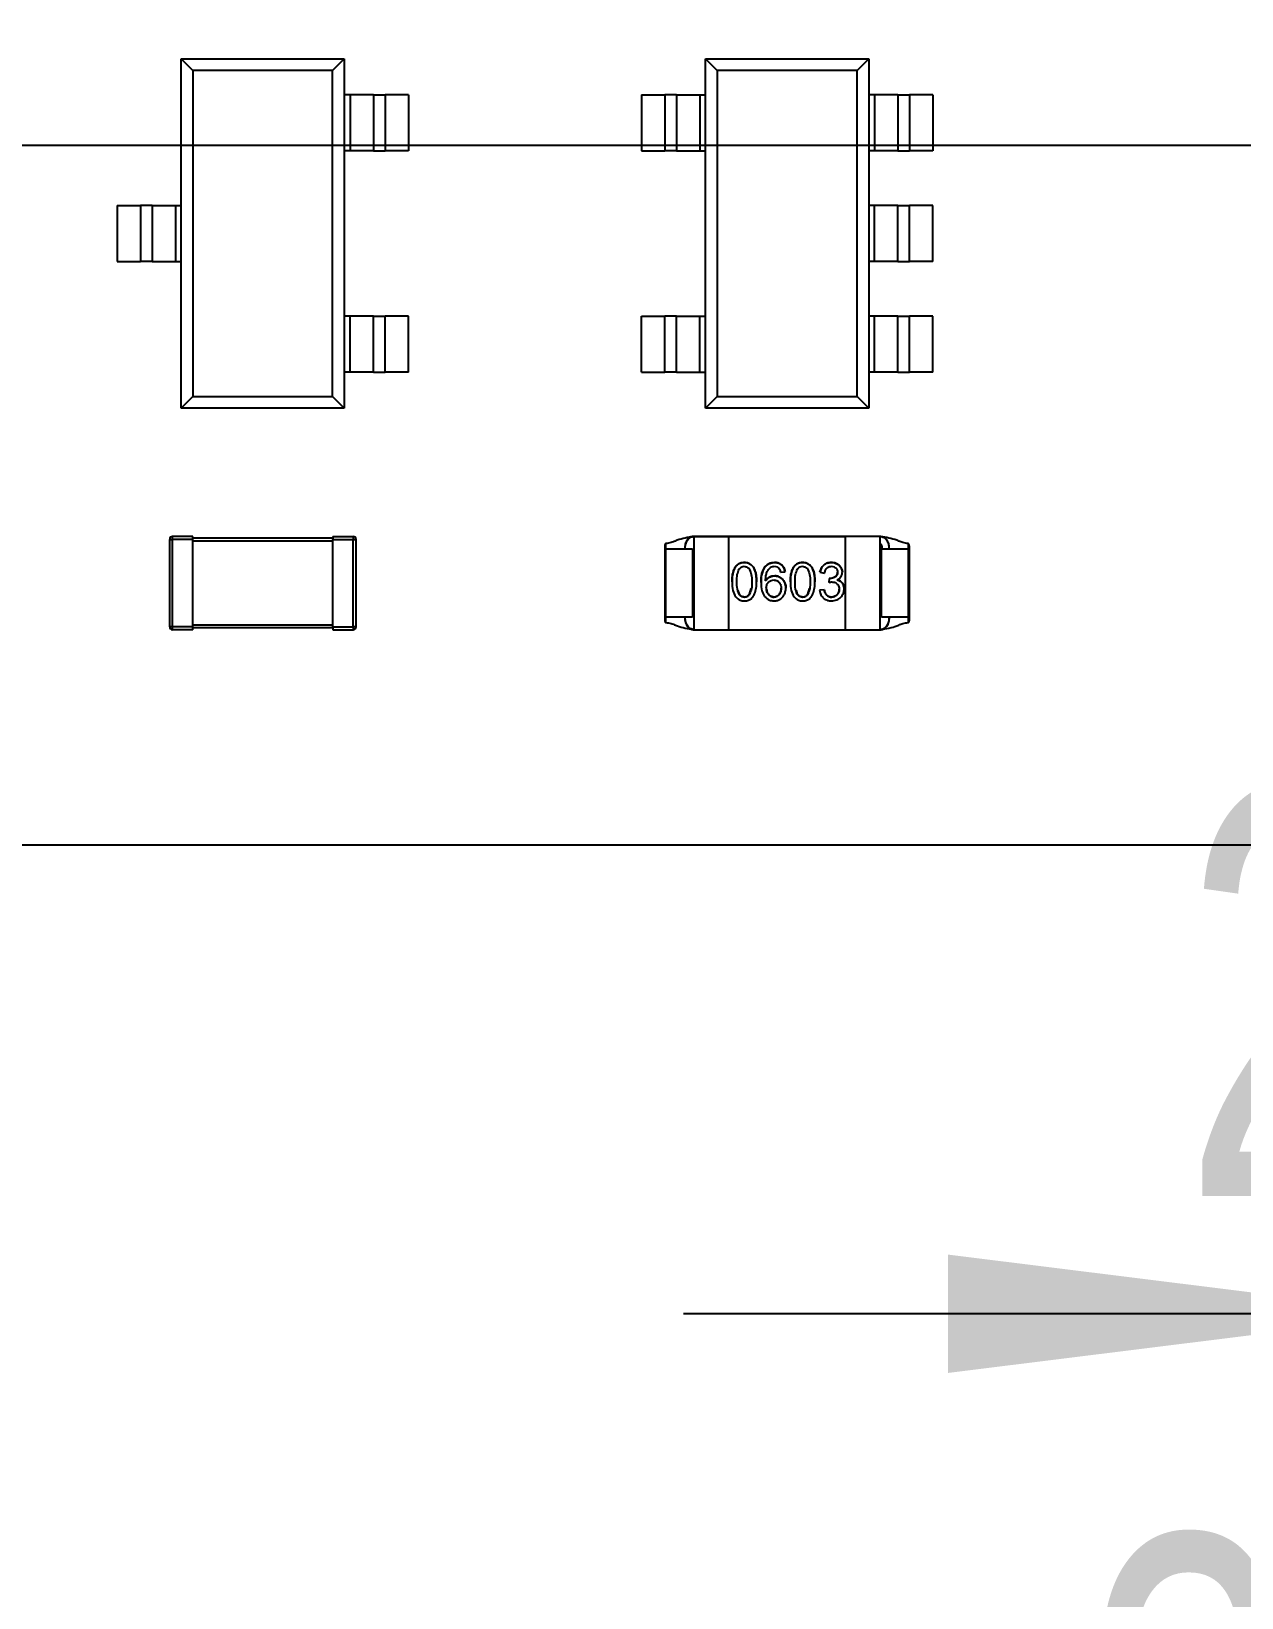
# Model space of a CAD drawing. Header units: millimetres. Extents: x 5 to 292, y 5 to 205.
# Drawn here: x 60.88 to 71.27, y 71.77 to 85.22 of the extents above; entities that cross this region are included whole.
import ezdxf

# ---------------------------------------------------------------- set-up
doc = ezdxf.new("R2010")
doc.units = ezdxf.units.MM
doc.layers.add('图框', color=7, linetype='Continuous')
doc.styles.add('SLDTEXTSTYLE0', font='TXT', dxfattribs={"width": 0.7})
doc.dimstyles.new('SLDDIMSTYLE1', dxfattribs={"dimtxt": 3.5, "dimasz": 4.08, "dimexe": 0, "dimexo": 0.0625, "dimgap": 0.875, "dimtad": 2, "dimrnd": 1e-09, "dimzin": 12, "dimdsep": 46, "dimtxsty": 'SLDTEXTSTYLE0', "dimsah": 1, "dimcen": 0.09, "dimadec": 0, "dimazin": 3, "dimtfac": 1, "dimtmove": 0, "dimatfit": 0, "dimfxl": 1, "dimfrac": 2, "dimtolj": 1, "dimtzin": 12, "dimarcsym": 0})
doc.dimstyles.new('SLDDIMSTYLE3', dxfattribs={"dimtxt": 3.5, "dimasz": 4.08, "dimexe": 0, "dimexo": 0.0625, "dimgap": 0.875, "dimtad": 2, "dimrnd": 1e-09, "dimzin": 12, "dimdsep": 46, "dimtxsty": 'SLDTEXTSTYLE0', "dimsah": 1, "dimcen": 0.09, "dimadec": 0, "dimazin": 3, "dimtfac": 1, "dimtofl": 0, "dimtmove": 0, "dimatfit": 3, "dimfxl": 1, "dimfrac": 2, "dimtolj": 1, "dimtzin": 12, "dimarcsym": 0})

# ---------------------------------------------------------------- blocks, each defined once
blk = doc.blocks.new('_D_2')
at = {"layer": '图框'}
for p, q in [((48.471, 84.237), (48.471, 92.113)), ((71.555, 84.237), (46.471, 84.237)), ((48.471, 84.237), (48.471, 78.232)), ((53.365, 78.232), (46.471, 78.232)), ((48.471, 78.232), (48.471, 71.882))]:
    blk.add_line(p, q, dxfattribs=at)
for points in [[(48.471, 84.237), (48.979, 88.317), (47.963, 88.317)], [(48.471, 78.232), (47.963, 74.152), (48.979, 74.152)]]:
    blk.add_solid(points, dxfattribs=at)
at = {"layer": '图框', "insert": (43.959, 85.978), "char_height": 3.5, "attachment_point": 1, "rotation": 90, "style": 'SLDTEXTSTYLE0'}
blk.add_mtext('6.01', dxfattribs=at)
blk = doc.blocks.new('_D_3')
at = {"layer": '图框'}
for p, q in [((72.825, 80.382), (72.825, 72.211)), ((75.365, 80.382), (75.365, 72.211)), ((72.825, 74.211), (66.475, 74.211)), ((72.825, 74.211), (75.365, 74.211)), ((75.365, 74.211), (81.715, 74.211))]:
    blk.add_line(p, q, dxfattribs=at)
for points in [[(72.825, 74.211), (68.745, 74.719), (68.745, 73.703)], [(75.365, 74.211), (79.445, 73.703), (79.445, 74.719)]]:
    blk.add_solid(points, dxfattribs=at)
at = {"layer": '图框', "insert": (70.765, 78.723), "char_height": 3.5, "attachment_point": 1, "rotation": 0, "style": 'SLDTEXTSTYLE0'}
blk.add_mtext('2.54', dxfattribs=at)
blk = doc.blocks.new('_D_19')
at = {"layer": '图框'}
for p, q in [((89.335, 82.337), (89.335, 65.795)), ((51.365, 80.232), (51.365, 65.795)), ((51.365, 67.795), (89.335, 67.795))]:
    blk.add_line(p, q, dxfattribs=at)
for points in [[(51.365, 67.795), (55.445, 67.287), (55.445, 68.303)], [(89.335, 67.795), (85.255, 68.303), (85.255, 67.287)]]:
    blk.add_solid(points, dxfattribs=at)
at = {"layer": '图框', "insert": (69.914, 72.307), "char_height": 3.5, "attachment_point": 1, "style": 'SLDTEXTSTYLE0'}
blk.add_mtext('38', dxfattribs=at)

msp = doc.modelspace()

# ---------------------------------------------------------------- linework, layer by layer
at = {"color": 7, "linetype": 'Continuous', "lineweight": 25}
for p, q in [((62.164, 84.982), (63.564, 84.982)), ((62.164, 84.982), (62.264, 84.882)), ((62.164, 81.982), (62.164, 84.982)), ((63.464, 84.882), (63.564, 84.982)), ((63.564, 84.982), (63.564, 81.982)), ((66.665, 81.982), (66.665, 84.982)), ((66.665, 84.982), (66.765, 84.882)), ((66.665, 84.982), (68.065, 84.982)), ((68.065, 84.982), (67.965, 84.882)), ((68.065, 84.982), (68.065, 81.982)), ((63.464, 84.882), (62.264, 84.882)), ((62.264, 84.882), (62.264, 82.082)), ((63.464, 82.082), (63.464, 84.882)), ((66.765, 84.882), (66.765, 82.082)), ((67.965, 84.882), (66.765, 84.882)), ((67.965, 82.082), (67.965, 84.882)), ((63.614, 84.672), (63.564, 84.672)), ((63.614, 84.672), (63.614, 84.192)), ((63.814, 84.672), (63.614, 84.672)), ((63.814, 84.672), (63.814, 84.192)), ((63.814, 84.672), (63.914, 84.672)), ((63.914, 84.672), (63.914, 84.192)), ((64.114, 84.672), (63.914, 84.672)), ((64.114, 84.672), (64.114, 84.192)), ((66.115, 84.672), (66.115, 84.192)), ((66.115, 84.672), (66.315, 84.672)), ((66.315, 84.672), (66.315, 84.192)), ((66.415, 84.672), (66.315, 84.672)), ((66.415, 84.672), (66.415, 84.192)), ((66.415, 84.672), (66.615, 84.672)), ((66.615, 84.672), (66.615, 84.192)), ((66.615, 84.672), (66.665, 84.672)), ((68.115, 84.672), (68.065, 84.672)), ((68.115, 84.672), (68.115, 84.192)), ((68.315, 84.672), (68.115, 84.672)), ((68.315, 84.672), (68.315, 84.192)), ((68.315, 84.672), (68.415, 84.672)), ((68.415, 84.672), (68.415, 84.192)), ((68.615, 84.672), (68.415, 84.672)), ((68.615, 84.672), (68.615, 84.192)), ((63.614, 84.192), (63.564, 84.192)), ((63.814, 84.192), (63.614, 84.192)), ((63.814, 84.192), (63.914, 84.192)), ((64.114, 84.192), (63.914, 84.192)), ((66.115, 84.192), (66.315, 84.192)), ((66.415, 84.192), (66.315, 84.192)), ((66.415, 84.192), (66.615, 84.192)), ((66.615, 84.192), (66.665, 84.192)), ((68.115, 84.192), (68.065, 84.192)), ((68.315, 84.192), (68.115, 84.192)), ((68.315, 84.192), (68.415, 84.192)), ((68.615, 84.192), (68.415, 84.192)), ((61.614, 83.722), (61.614, 83.242)), ((61.614, 83.722), (61.814, 83.722)), ((61.814, 83.722), (61.814, 83.242)), ((61.914, 83.722), (61.814, 83.722)), ((61.914, 83.722), (61.914, 83.242)), ((61.914, 83.722), (62.114, 83.722)), ((62.114, 83.722), (62.114, 83.242)), ((62.114, 83.722), (62.164, 83.722)), ((68.115, 83.722), (68.065, 83.722)), ((68.115, 83.242), (68.115, 83.722)), ((68.315, 83.722), (68.115, 83.722)), ((68.315, 83.242), (68.315, 83.722)), ((68.315, 83.722), (68.415, 83.722)), ((68.415, 83.242), (68.415, 83.722)), ((68.615, 83.722), (68.415, 83.722)), ((68.615, 83.242), (68.615, 83.722)), ((61.614, 83.242), (61.814, 83.242)), ((61.914, 83.242), (61.814, 83.242)), ((61.914, 83.242), (62.114, 83.242)), ((62.114, 83.242), (62.164, 83.242)), ((68.115, 83.242), (68.065, 83.242)), ((68.315, 83.242), (68.115, 83.242)), ((68.315, 83.242), (68.415, 83.242)), ((68.615, 83.242), (68.415, 83.242)), ((63.614, 82.772), (63.564, 82.772)), ((63.614, 82.292), (63.614, 82.772)), ((63.814, 82.772), (63.614, 82.772)), ((63.814, 82.292), (63.814, 82.772)), ((63.814, 82.772), (63.914, 82.772)), ((63.914, 82.292), (63.914, 82.772)), ((64.114, 82.772), (63.914, 82.772)), ((64.114, 82.292), (64.114, 82.772)), ((66.115, 82.292), (66.115, 82.772)), ((66.115, 82.772), (66.315, 82.772)), ((66.315, 82.292), (66.315, 82.772)), ((66.415, 82.772), (66.315, 82.772)), ((66.415, 82.292), (66.415, 82.772)), ((66.415, 82.772), (66.615, 82.772)), ((66.615, 82.292), (66.615, 82.772)), ((66.615, 82.772), (66.665, 82.772)), ((68.115, 82.772), (68.065, 82.772)), ((68.115, 82.292), (68.115, 82.772)), ((68.315, 82.772), (68.115, 82.772)), ((68.315, 82.292), (68.315, 82.772)), ((68.315, 82.772), (68.415, 82.772)), ((68.415, 82.292), (68.415, 82.772)), ((68.615, 82.772), (68.415, 82.772)), ((68.615, 82.292), (68.615, 82.772)), ((63.614, 82.292), (63.564, 82.292)), ((63.814, 82.292), (63.614, 82.292)), ((63.814, 82.292), (63.914, 82.292)), ((64.114, 82.292), (63.914, 82.292)), ((66.115, 82.292), (66.315, 82.292)), ((66.415, 82.292), (66.315, 82.292)), ((66.415, 82.292), (66.615, 82.292)), ((66.615, 82.292), (66.665, 82.292)), ((68.115, 82.292), (68.065, 82.292)), ((68.315, 82.292), (68.115, 82.292)), ((68.315, 82.292), (68.415, 82.292)), ((68.615, 82.292), (68.415, 82.292)), ((62.164, 81.982), (62.264, 82.082)), ((62.264, 82.082), (63.464, 82.082)), ((63.564, 81.982), (63.464, 82.082)), ((66.765, 82.082), (66.665, 81.982)), ((66.765, 82.082), (67.965, 82.082)), ((68.065, 81.982), (67.965, 82.082)), ((63.564, 81.982), (62.164, 81.982)), ((68.065, 81.982), (66.665, 81.982)), ((62.065, 80.857), (62.09, 80.857)), ((62.065, 80.107), (62.065, 80.857)), ((62.09, 80.857), (62.09, 80.882)), ((62.265, 80.882), (62.09, 80.882)), ((62.09, 80.107), (62.09, 80.857)), ((62.265, 80.857), (62.09, 80.857)), ((62.265, 80.857), (62.265, 80.882)), ((63.465, 80.867), (62.265, 80.867)), ((62.265, 80.107), (62.265, 80.857)), ((63.465, 80.842), (62.265, 80.842)), ((63.465, 80.882), (63.64, 80.882)), ((63.465, 80.882), (63.465, 80.857)), ((63.465, 80.857), (63.64, 80.857)), ((63.465, 80.107), (63.465, 80.857)), ((63.64, 80.882), (63.64, 80.857)), ((63.64, 80.857), (63.665, 80.857)), ((63.64, 80.107), (63.64, 80.857)), ((63.665, 80.107), (63.665, 80.857)), ((66.564, 80.882), (66.56, 80.882)), ((66.864, 80.882), (66.564, 80.882)), ((66.564, 80.882), (66.564, 80.882)), ((66.564, 80.882), (66.864, 80.882)), ((66.564, 80.882), (66.564, 80.082)), ((66.864, 80.882), (66.864, 80.882)), ((66.864, 80.082), (66.864, 80.882)), ((67.864, 80.882), (66.864, 80.882)), ((66.864, 80.882), (67.864, 80.882)), ((67.864, 80.882), (67.864, 80.082)), ((68.164, 80.882), (67.864, 80.882)), ((68.164, 80.882), (67.864, 80.882)), ((67.864, 80.882), (67.864, 80.882)), ((68.169, 80.882), (68.164, 80.882)), ((68.164, 80.082), (68.164, 80.882)), ((68.164, 80.882), (68.164, 80.882)), ((66.314, 80.776), (66.314, 80.188)), ((66.324, 80.188), (66.324, 80.776)), ((66.486, 80.776), (66.489, 80.776)), ((66.554, 80.776), (66.554, 80.188)), ((68.174, 80.188), (68.174, 80.776)), ((68.24, 80.776), (68.243, 80.776)), ((68.404, 80.776), (68.404, 80.188)), ((68.414, 80.188), (68.414, 80.776)), ((67.309, 80.575), (67.348, 80.578)), ((67.647, 80.575), (67.687, 80.568)), ((67.726, 80.522), (67.722, 80.487)), ((66.941, 80.419), (66.952, 80.388)), ((67.043, 80.388), (67.057, 80.435)), ((67.442, 80.419), (67.452, 80.388)), ((67.544, 80.388), (67.558, 80.435)), ((67.683, 80.425), (67.644, 80.42)), ((63.465, 80.122), (62.265, 80.122)), ((66.489, 80.188), (66.486, 80.188)), ((68.243, 80.188), (68.24, 80.188)), ((62.09, 80.107), (62.065, 80.107)), ((62.09, 80.082), (62.09, 80.107)), ((62.265, 80.107), (62.09, 80.107)), ((62.265, 80.082), (62.09, 80.082)), ((62.265, 80.082), (62.265, 80.107)), ((63.465, 80.097), (62.265, 80.097)), ((63.465, 80.107), (63.64, 80.107)), ((63.465, 80.107), (63.465, 80.082)), ((63.465, 80.082), (63.64, 80.082)), ((63.665, 80.107), (63.64, 80.107)), ((63.64, 80.107), (63.64, 80.082)), ((66.551, 80.084), (66.551, 80.089)), ((66.564, 80.082), (66.864, 80.082)), ((66.864, 80.082), (67.864, 80.082)), ((67.864, 80.082), (68.164, 80.082)), ((68.177, 80.089), (68.178, 80.084)), ((125.365, 78.232), (53.365, 78.232))]:
    msp.add_line(p, q, dxfattribs=at)
for centre, start, end in [((62.09, 80.857), 90, 180), ((63.64, 80.857), 0, 90), ((62.09, 80.107), 180, 270), ((63.64, 80.107), 270, 0)]:
    msp.add_arc(centre, 0.025, start, end, dxfattribs=at)
for points, knots in [([(66.324, 80.821), (66.324, 80.821), (66.323, 80.821), (66.321, 80.819), (66.319, 80.818), (66.316, 80.812), (66.314, 80.798), (66.314, 80.784), (66.314, 80.776)], [0, 0, 0, 0, 0.039858, 0.080626, 0.125652, 0.177466, 0.47696, 1, 1, 1, 1]), ([(66.324, 80.776), (66.324, 80.784), (66.324, 80.799), (66.324, 80.814), (66.324, 80.821)], [0, 0, 0, 0, 0.4999896, 1, 1, 1, 1]), ([(66.56, 80.882), (66.513, 80.874), (66.454, 80.863), (66.393, 80.838), (66.362, 80.825), (66.34, 80.823), (66.325, 80.821)], [0, 0, 0, 0, 0.5831736, 0.729951, 0.8128889, 1, 1, 1, 1]), ([(66.56, 80.882), (66.55, 80.881), (66.536, 80.879), (66.519, 80.865), (66.507, 80.852), (66.497, 80.835), (66.488, 80.81), (66.487, 80.789), (66.486, 80.776)], [0, 0, 0, 0, 0.2394513, 0.3684316, 0.4999258, 0.6316364, 0.7605602, 1, 1, 1, 1]), ([(66.489, 80.776), (66.49, 80.789), (66.491, 80.81), (66.501, 80.835), (66.51, 80.852), (66.523, 80.865), (66.54, 80.879), (66.555, 80.881), (66.564, 80.882)], [0, 0, 0, 0, 0.23944, 0.368364, 0.500074, 0.631568, 0.760549, 1, 1, 1, 1]), ([(66.564, 80.882), (66.564, 80.882), (66.562, 80.882), (66.56, 80.882), (66.56, 80.882)], [0, 0, 0, 0, 0.56, 1, 1, 1, 1]), ([(68.164, 80.882), (68.175, 80.88), (68.197, 80.876), (68.223, 80.848), (68.238, 80.812), (68.239, 80.788), (68.24, 80.776)], [0, 0, 0, 0, 0.270266, 0.562339, 0.789685, 1, 1, 1, 1]), ([(68.169, 80.882), (68.168, 80.882), (68.167, 80.882), (68.165, 80.882), (68.164, 80.882)], [0, 0, 0, 0, 0.56, 1, 1, 1, 1]), ([(68.164, 80.822), (68.167, 80.818), (68.176, 80.804), (68.178, 80.788), (68.179, 80.776)], [0, 0, 0, 0, 0.277069, 1, 1, 1, 1]), ([(68.243, 80.776), (68.242, 80.791), (68.239, 80.822), (68.219, 80.858), (68.194, 80.879), (68.177, 80.881), (68.169, 80.882)], [0, 0, 0, 0, 0.270197, 0.562376, 0.789732, 1, 1, 1, 1]), ([(68.404, 80.821), (68.389, 80.823), (68.367, 80.826), (68.335, 80.838), (68.274, 80.863), (68.216, 80.874), (68.169, 80.882)], [0, 0, 0, 0, 0.1897086, 0.2731531, 0.421313, 1, 1, 1, 1]), ([(68.404, 80.821), (68.404, 80.814), (68.404, 80.799), (68.404, 80.784), (68.404, 80.776)], [0, 0, 0, 0, 0.50001, 1, 1, 1, 1]), ([(68.414, 80.776), (68.414, 80.782), (68.414, 80.791), (68.414, 80.805), (68.412, 80.814), (68.408, 80.819), (68.406, 80.82), (68.405, 80.821), (68.404, 80.821)], [0, 0, 0, 0, 0.3673902, 0.5802288, 0.8337301, 0.9227252, 0.9619072, 1, 1, 1, 1]), ([(66.325, 80.776), (66.339, 80.776), (66.369, 80.776), (66.412, 80.776), (66.452, 80.776), (66.474, 80.776), (66.486, 80.776)], [0, 0, 0, 0, 0.249877, 0.499926, 0.750009, 1, 1, 1, 1]), ([(66.489, 80.776), (66.498, 80.776), (66.518, 80.776), (66.538, 80.776), (66.552, 80.776), (66.554, 80.776), (66.554, 80.776)], [0, 0, 0, 0, 0.249991, 0.500075, 0.750123, 1, 1, 1, 1]), ([(66.998, 80.658), (66.986, 80.658), (66.965, 80.656), (66.947, 80.645), (66.939, 80.639)], [0, 0, 0, 0, 0.55887, 1, 1, 1, 1]), ([(66.939, 80.639), (66.949, 80.646), (66.967, 80.657), (66.988, 80.658), (66.998, 80.658)], [0, 0, 0, 0, 0.557591, 1, 1, 1, 1]), ([(67.043, 80.648), (67.035, 80.651), (67.02, 80.658), (67.004, 80.658), (66.998, 80.658)], [0, 0, 0, 0, 0.5588132, 1, 1, 1, 1]), ([(66.998, 80.658), (67.006, 80.658), (67.022, 80.657), (67.037, 80.651), (67.043, 80.648)], [0, 0, 0, 0, 0.55941, 1, 1, 1, 1]), ([(67.257, 80.658), (67.239, 80.657), (67.208, 80.653), (67.185, 80.631), (67.175, 80.621)], [0, 0, 0, 0, 0.557391, 1, 1, 1, 1]), ([(67.175, 80.621), (67.188, 80.633), (67.211, 80.655), (67.243, 80.657), (67.257, 80.658)], [0, 0, 0, 0, 0.556389, 1, 1, 1, 1]), ([(67.319, 80.637), (67.308, 80.644), (67.289, 80.657), (67.267, 80.658), (67.257, 80.658)], [0, 0, 0, 0, 0.557302, 1, 1, 1, 1]), ([(67.257, 80.658), (67.269, 80.657), (67.292, 80.656), (67.311, 80.643), (67.319, 80.637)], [0, 0, 0, 0, 0.558751, 1, 1, 1, 1]), ([(67.498, 80.658), (67.486, 80.658), (67.465, 80.656), (67.447, 80.645), (67.44, 80.639)], [0, 0, 0, 0, 0.55887, 1, 1, 1, 1]), ([(67.44, 80.639), (67.45, 80.646), (67.468, 80.657), (67.489, 80.658), (67.498, 80.658)], [0, 0, 0, 0, 0.557591, 1, 1, 1, 1]), ([(67.544, 80.648), (67.535, 80.651), (67.521, 80.658), (67.505, 80.658), (67.498, 80.658)], [0, 0, 0, 0, 0.558813, 1, 1, 1, 1]), ([(67.498, 80.658), (67.507, 80.658), (67.523, 80.657), (67.537, 80.651), (67.544, 80.648)], [0, 0, 0, 0, 0.55941, 1, 1, 1, 1]), ([(67.744, 80.658), (67.731, 80.657), (67.708, 80.656), (67.689, 80.642), (67.68, 80.636)], [0, 0, 0, 0, 0.558637, 1, 1, 1, 1]), ([(67.68, 80.636), (67.691, 80.644), (67.711, 80.657), (67.734, 80.658), (67.744, 80.658)], [0, 0, 0, 0, 0.557574, 1, 1, 1, 1]), ([(67.793, 80.647), (67.784, 80.651), (67.769, 80.657), (67.752, 80.658), (67.744, 80.658)], [0, 0, 0, 0, 0.55907, 1, 1, 1, 1]), ([(67.744, 80.658), (67.754, 80.658), (67.771, 80.657), (67.786, 80.65), (67.793, 80.647)], [0, 0, 0, 0, 0.559271, 1, 1, 1, 1]), ([(68.174, 80.776), (68.175, 80.776), (68.177, 80.776), (68.191, 80.776), (68.211, 80.776), (68.23, 80.776), (68.24, 80.776)], [0, 0, 0, 0, 0.249877, 0.499926, 0.750009, 1, 1, 1, 1]), ([(68.243, 80.776), (68.255, 80.776), (68.277, 80.776), (68.317, 80.776), (68.36, 80.776), (68.389, 80.776), (68.404, 80.776)], [0, 0, 0, 0, 0.249991, 0.500074, 0.750123, 1, 1, 1, 1]), ([(66.904, 80.586), (66.9, 80.569), (66.893, 80.539), (66.893, 80.507), (66.892, 80.494)], [0, 0, 0, 0, 0.559316, 1, 1, 1, 1]), ([(66.892, 80.494), (66.893, 80.511), (66.893, 80.542), (66.901, 80.572), (66.904, 80.586)], [0, 0, 0, 0, 0.559971, 1, 1, 1, 1]), ([(66.939, 80.639), (66.931, 80.631), (66.915, 80.615), (66.908, 80.595), (66.904, 80.586)], [0, 0, 0, 0, 0.558315, 1, 1, 1, 1]), ([(66.904, 80.586), (66.909, 80.597), (66.917, 80.617), (66.932, 80.633), (66.939, 80.639)], [0, 0, 0, 0, 0.559357, 1, 1, 1, 1]), ([(66.933, 80.494), (66.933, 80.515), (66.933, 80.553), (66.947, 80.587), (66.954, 80.603)], [0, 0, 0, 0, 0.560745, 1, 1, 1, 1]), ([(66.954, 80.603), (66.96, 80.61), (66.972, 80.623), (66.989, 80.625), (66.997, 80.626)], [0, 0, 0, 0, 0.556637, 1, 1, 1, 1]), ([(66.997, 80.626), (67.007, 80.624), (67.026, 80.621), (67.038, 80.606), (67.043, 80.599)], [0, 0, 0, 0, 0.5551022, 1, 1, 1, 1]), ([(67.075, 80.618), (67.07, 80.625), (67.061, 80.637), (67.049, 80.644), (67.043, 80.648)], [0, 0, 0, 0, 0.5591577, 1, 1, 1, 1]), ([(67.043, 80.648), (67.05, 80.643), (67.063, 80.635), (67.071, 80.623), (67.075, 80.618)], [0, 0, 0, 0, 0.558929, 1, 1, 1, 1]), ([(67.043, 80.599), (67.05, 80.58), (67.063, 80.546), (67.062, 80.51), (67.062, 80.494)], [0, 0, 0, 0, 0.5571113, 1, 1, 1, 1]), ([(67.095, 80.57), (67.093, 80.579), (67.088, 80.596), (67.079, 80.611), (67.075, 80.618)], [0, 0, 0, 0, 0.5597944, 1, 1, 1, 1]), ([(67.075, 80.618), (67.08, 80.609), (67.089, 80.594), (67.093, 80.577), (67.095, 80.57)], [0, 0, 0, 0, 0.5594503, 1, 1, 1, 1]), ([(67.103, 80.494), (67.102, 80.508), (67.102, 80.534), (67.097, 80.559), (67.095, 80.57)], [0, 0, 0, 0, 0.5600055, 1, 1, 1, 1]), ([(67.095, 80.57), (67.098, 80.556), (67.102, 80.531), (67.103, 80.505), (67.103, 80.494)], [0, 0, 0, 0, 0.559581, 1, 1, 1, 1]), ([(67.175, 80.621), (67.163, 80.598), (67.141, 80.555), (67.141, 80.507), (67.141, 80.486)], [0, 0, 0, 0, 0.556607, 1, 1, 1, 1]), ([(67.141, 80.486), (67.141, 80.513), (67.142, 80.561), (67.165, 80.603), (67.175, 80.621)], [0, 0, 0, 0, 0.560298, 1, 1, 1, 1]), ([(67.18, 80.501), (67.181, 80.515), (67.181, 80.541), (67.188, 80.565), (67.192, 80.576)], [0, 0, 0, 0, 0.5600587, 1, 1, 1, 1]), ([(67.215, 80.533), (67.208, 80.529), (67.194, 80.52), (67.184, 80.507), (67.18, 80.501)], [0, 0, 0, 0, 0.558753, 1, 1, 1, 1]), ([(67.18, 80.501), (67.186, 80.508), (67.195, 80.521), (67.209, 80.53), (67.215, 80.533)], [0, 0, 0, 0, 0.559248, 1, 1, 1, 1]), ([(67.192, 80.576), (67.196, 80.584), (67.203, 80.599), (67.215, 80.61), (67.221, 80.615)], [0, 0, 0, 0, 0.5593705, 1, 1, 1, 1]), ([(67.259, 80.544), (67.25, 80.543), (67.235, 80.542), (67.221, 80.536), (67.215, 80.533)], [0, 0, 0, 0, 0.559124, 1, 1, 1, 1]), ([(67.215, 80.533), (67.223, 80.537), (67.237, 80.543), (67.252, 80.544), (67.259, 80.544)], [0, 0, 0, 0, 0.559211, 1, 1, 1, 1]), ([(67.221, 80.615), (67.227, 80.619), (67.237, 80.625), (67.249, 80.626), (67.254, 80.626)], [0, 0, 0, 0, 0.5582507, 1, 1, 1, 1]), ([(67.254, 80.626), (67.263, 80.625), (67.278, 80.623), (67.289, 80.613), (67.294, 80.609)], [0, 0, 0, 0, 0.55747, 1, 1, 1, 1]), ([(67.326, 80.515), (67.315, 80.524), (67.295, 80.541), (67.27, 80.543), (67.259, 80.544)], [0, 0, 0, 0, 0.557548, 1, 1, 1, 1]), ([(67.259, 80.544), (67.273, 80.542), (67.298, 80.539), (67.317, 80.522), (67.326, 80.515)], [0, 0, 0, 0, 0.5573403, 1, 1, 1, 1]), ([(67.294, 80.609), (67.298, 80.603), (67.305, 80.593), (67.307, 80.58), (67.309, 80.575)], [0, 0, 0, 0, 0.558129, 1, 1, 1, 1]), ([(67.348, 80.578), (67.345, 80.591), (67.341, 80.613), (67.326, 80.63), (67.319, 80.637)], [0, 0, 0, 0, 0.558728, 1, 1, 1, 1]), ([(67.319, 80.637), (67.327, 80.627), (67.342, 80.61), (67.346, 80.588), (67.348, 80.578)], [0, 0, 0, 0, 0.5573, 1, 1, 1, 1]), ([(67.405, 80.586), (67.401, 80.569), (67.393, 80.539), (67.393, 80.507), (67.393, 80.494)], [0, 0, 0, 0, 0.5593158, 1, 1, 1, 1]), ([(67.393, 80.494), (67.393, 80.511), (67.394, 80.542), (67.401, 80.572), (67.405, 80.586)], [0, 0, 0, 0, 0.559971, 1, 1, 1, 1]), ([(67.44, 80.639), (67.431, 80.631), (67.416, 80.615), (67.408, 80.595), (67.405, 80.586)], [0, 0, 0, 0, 0.558315, 1, 1, 1, 1]), ([(67.405, 80.586), (67.409, 80.597), (67.417, 80.617), (67.433, 80.633), (67.44, 80.639)], [0, 0, 0, 0, 0.559357, 1, 1, 1, 1]), ([(67.434, 80.494), (67.433, 80.515), (67.433, 80.553), (67.448, 80.587), (67.454, 80.603)], [0, 0, 0, 0, 0.560745, 1, 1, 1, 1]), ([(67.454, 80.603), (67.461, 80.61), (67.472, 80.623), (67.49, 80.625), (67.498, 80.626)], [0, 0, 0, 0, 0.556637, 1, 1, 1, 1]), ([(67.498, 80.626), (67.508, 80.624), (67.527, 80.621), (67.539, 80.606), (67.544, 80.599)], [0, 0, 0, 0, 0.555102, 1, 1, 1, 1]), ([(67.576, 80.618), (67.571, 80.625), (67.562, 80.637), (67.549, 80.644), (67.544, 80.648)], [0, 0, 0, 0, 0.559158, 1, 1, 1, 1]), ([(67.544, 80.648), (67.551, 80.643), (67.563, 80.635), (67.572, 80.623), (67.576, 80.618)], [0, 0, 0, 0, 0.558929, 1, 1, 1, 1]), ([(67.544, 80.599), (67.551, 80.58), (67.564, 80.546), (67.563, 80.51), (67.562, 80.494)], [0, 0, 0, 0, 0.5571113, 1, 1, 1, 1]), ([(67.596, 80.57), (67.593, 80.579), (67.588, 80.596), (67.58, 80.611), (67.576, 80.618)], [0, 0, 0, 0, 0.559794, 1, 1, 1, 1]), ([(67.576, 80.618), (67.581, 80.609), (67.589, 80.594), (67.594, 80.577), (67.596, 80.57)], [0, 0, 0, 0, 0.5594503, 1, 1, 1, 1]), ([(67.603, 80.494), (67.603, 80.508), (67.603, 80.534), (67.598, 80.559), (67.596, 80.57)], [0, 0, 0, 0, 0.560005, 1, 1, 1, 1]), ([(67.596, 80.57), (67.598, 80.556), (67.603, 80.531), (67.603, 80.505), (67.603, 80.494)], [0, 0, 0, 0, 0.559581, 1, 1, 1, 1]), ([(67.68, 80.636), (67.671, 80.627), (67.655, 80.609), (67.65, 80.585), (67.647, 80.575)], [0, 0, 0, 0, 0.557511, 1, 1, 1, 1]), ([(67.647, 80.575), (67.651, 80.588), (67.657, 80.611), (67.673, 80.629), (67.68, 80.636)], [0, 0, 0, 0, 0.558943, 1, 1, 1, 1]), ([(67.687, 80.568), (67.689, 80.577), (67.692, 80.593), (67.702, 80.606), (67.707, 80.611)], [0, 0, 0, 0, 0.559565, 1, 1, 1, 1]), ([(67.707, 80.611), (67.713, 80.616), (67.725, 80.625), (67.739, 80.625), (67.745, 80.626)], [0, 0, 0, 0, 0.557354, 1, 1, 1, 1]), ([(67.732, 80.522), (67.731, 80.522), (67.729, 80.522), (67.727, 80.522), (67.726, 80.522)], [0, 0, 0, 0, 0.559919, 1, 1, 1, 1]), ([(67.778, 80.535), (67.77, 80.531), (67.755, 80.523), (67.739, 80.522), (67.732, 80.522)], [0, 0, 0, 0, 0.5586129, 1, 1, 1, 1]), ([(67.732, 80.522), (67.741, 80.522), (67.757, 80.524), (67.772, 80.531), (67.778, 80.535)], [0, 0, 0, 0, 0.558865, 1, 1, 1, 1]), ([(67.745, 80.626), (67.753, 80.625), (67.767, 80.624), (67.778, 80.615), (67.783, 80.612)], [0, 0, 0, 0, 0.558379, 1, 1, 1, 1]), ([(67.798, 80.576), (67.797, 80.566), (67.796, 80.55), (67.783, 80.54), (67.778, 80.535)], [0, 0, 0, 0, 0.5573059, 1, 1, 1, 1]), ([(67.778, 80.535), (67.784, 80.541), (67.796, 80.552), (67.798, 80.568), (67.798, 80.576)], [0, 0, 0, 0, 0.554781, 1, 1, 1, 1]), ([(67.783, 80.612), (67.788, 80.606), (67.797, 80.595), (67.798, 80.581), (67.798, 80.576)], [0, 0, 0, 0, 0.5571631, 1, 1, 1, 1]), ([(67.827, 80.616), (67.822, 80.623), (67.812, 80.636), (67.799, 80.644), (67.793, 80.647)], [0, 0, 0, 0, 0.558608, 1, 1, 1, 1]), ([(67.793, 80.647), (67.8, 80.643), (67.814, 80.635), (67.823, 80.622), (67.827, 80.616)], [0, 0, 0, 0, 0.559053, 1, 1, 1, 1]), ([(67.794, 80.509), (67.801, 80.513), (67.814, 80.52), (67.823, 80.532), (67.827, 80.537)], [0, 0, 0, 0, 0.559253, 1, 1, 1, 1]), ([(67.839, 80.575), (67.838, 80.583), (67.837, 80.597), (67.83, 80.61), (67.827, 80.616)], [0, 0, 0, 0, 0.558809, 1, 1, 1, 1]), ([(67.827, 80.616), (67.831, 80.609), (67.837, 80.596), (67.838, 80.581), (67.839, 80.575)], [0, 0, 0, 0, 0.558988, 1, 1, 1, 1]), ([(67.827, 80.537), (67.831, 80.543), (67.837, 80.555), (67.838, 80.569), (67.839, 80.575)], [0, 0, 0, 0, 0.55868, 1, 1, 1, 1]), ([(66.892, 80.494), (66.893, 80.468), (66.893, 80.421), (66.915, 80.381), (66.924, 80.363)], [0, 0, 0, 0, 0.5603871, 1, 1, 1, 1]), ([(66.952, 80.388), (66.945, 80.407), (66.932, 80.441), (66.933, 80.478), (66.933, 80.494)], [0, 0, 0, 0, 0.5571287, 1, 1, 1, 1]), ([(66.998, 80.362), (66.987, 80.364), (66.969, 80.367), (66.957, 80.382), (66.952, 80.388)], [0, 0, 0, 0, 0.5549298, 1, 1, 1, 1]), ([(66.952, 80.388), (66.959, 80.38), (66.971, 80.366), (66.989, 80.363), (66.998, 80.362)], [0, 0, 0, 0, 0.557844, 1, 1, 1, 1]), ([(67.043, 80.388), (67.037, 80.38), (67.024, 80.366), (67.006, 80.363), (66.998, 80.362)], [0, 0, 0, 0, 0.557861, 1, 1, 1, 1]), ([(66.998, 80.362), (67.008, 80.364), (67.027, 80.367), (67.038, 80.382), (67.043, 80.388)], [0, 0, 0, 0, 0.554884, 1, 1, 1, 1]), ([(67.062, 80.494), (67.062, 80.473), (67.063, 80.437), (67.049, 80.403), (67.043, 80.388)], [0, 0, 0, 0, 0.560913, 1, 1, 1, 1]), ([(67.056, 80.348), (67.065, 80.357), (67.08, 80.373), (67.088, 80.393), (67.091, 80.402)], [0, 0, 0, 0, 0.558322, 1, 1, 1, 1]), ([(67.091, 80.402), (67.095, 80.419), (67.102, 80.449), (67.102, 80.48), (67.103, 80.494)], [0, 0, 0, 0, 0.559331, 1, 1, 1, 1]), ([(67.141, 80.486), (67.141, 80.462), (67.142, 80.419), (67.163, 80.382), (67.172, 80.366)], [0, 0, 0, 0, 0.560405, 1, 1, 1, 1]), ([(67.186, 80.439), (67.187, 80.45), (67.189, 80.468), (67.2, 80.483), (67.205, 80.49)], [0, 0, 0, 0, 0.558512, 1, 1, 1, 1]), ([(67.195, 80.4), (67.192, 80.407), (67.187, 80.42), (67.187, 80.433), (67.186, 80.439)], [0, 0, 0, 0, 0.559307, 1, 1, 1, 1]), ([(67.186, 80.439), (67.187, 80.432), (67.188, 80.418), (67.193, 80.406), (67.195, 80.4)], [0, 0, 0, 0, 0.559284, 1, 1, 1, 1]), ([(67.219, 80.372), (67.214, 80.376), (67.204, 80.384), (67.198, 80.395), (67.195, 80.4)], [0, 0, 0, 0, 0.558451, 1, 1, 1, 1]), ([(67.195, 80.4), (67.199, 80.394), (67.205, 80.383), (67.215, 80.375), (67.219, 80.372)], [0, 0, 0, 0, 0.559059, 1, 1, 1, 1]), ([(67.205, 80.49), (67.213, 80.496), (67.226, 80.507), (67.243, 80.508), (67.251, 80.509)], [0, 0, 0, 0, 0.557502, 1, 1, 1, 1]), ([(67.251, 80.509), (67.26, 80.508), (67.277, 80.506), (67.29, 80.495), (67.295, 80.49)], [0, 0, 0, 0, 0.557532, 1, 1, 1, 1]), ([(67.295, 80.49), (67.301, 80.481), (67.312, 80.465), (67.313, 80.446), (67.313, 80.437)], [0, 0, 0, 0, 0.5567507, 1, 1, 1, 1]), ([(67.313, 80.437), (67.313, 80.426), (67.312, 80.406), (67.3, 80.389), (67.295, 80.382)], [0, 0, 0, 0, 0.559132, 1, 1, 1, 1]), ([(67.295, 80.382), (67.301, 80.392), (67.312, 80.408), (67.313, 80.428), (67.313, 80.437)], [0, 0, 0, 0, 0.556906, 1, 1, 1, 1]), ([(67.354, 80.439), (67.352, 80.455), (67.35, 80.483), (67.333, 80.505), (67.326, 80.515)], [0, 0, 0, 0, 0.5584639, 1, 1, 1, 1]), ([(67.326, 80.515), (67.335, 80.502), (67.352, 80.48), (67.353, 80.452), (67.354, 80.439)], [0, 0, 0, 0, 0.5570713, 1, 1, 1, 1]), ([(67.341, 80.383), (67.345, 80.393), (67.352, 80.411), (67.353, 80.431), (67.354, 80.439)], [0, 0, 0, 0, 0.5591236, 1, 1, 1, 1]), ([(67.393, 80.494), (67.393, 80.468), (67.394, 80.421), (67.415, 80.381), (67.425, 80.363)], [0, 0, 0, 0, 0.560387, 1, 1, 1, 1]), ([(67.452, 80.388), (67.445, 80.407), (67.432, 80.441), (67.433, 80.478), (67.434, 80.494)], [0, 0, 0, 0, 0.557129, 1, 1, 1, 1]), ([(67.498, 80.362), (67.488, 80.364), (67.469, 80.367), (67.457, 80.382), (67.452, 80.388)], [0, 0, 0, 0, 0.55493, 1, 1, 1, 1]), ([(67.452, 80.388), (67.459, 80.38), (67.471, 80.366), (67.49, 80.363), (67.498, 80.362)], [0, 0, 0, 0, 0.557844, 1, 1, 1, 1]), ([(67.544, 80.388), (67.537, 80.38), (67.525, 80.366), (67.506, 80.363), (67.498, 80.362)], [0, 0, 0, 0, 0.557861, 1, 1, 1, 1]), ([(67.498, 80.362), (67.508, 80.364), (67.527, 80.367), (67.539, 80.382), (67.544, 80.388)], [0, 0, 0, 0, 0.554884, 1, 1, 1, 1]), ([(67.562, 80.494), (67.563, 80.473), (67.563, 80.437), (67.55, 80.403), (67.544, 80.388)], [0, 0, 0, 0, 0.560913, 1, 1, 1, 1]), ([(67.557, 80.348), (67.565, 80.357), (67.58, 80.373), (67.588, 80.393), (67.591, 80.402)], [0, 0, 0, 0, 0.558322, 1, 1, 1, 1]), ([(67.591, 80.402), (67.595, 80.419), (67.603, 80.449), (67.603, 80.48), (67.603, 80.494)], [0, 0, 0, 0, 0.559331, 1, 1, 1, 1]), ([(67.644, 80.42), (67.646, 80.406), (67.651, 80.381), (67.668, 80.363), (67.675, 80.354)], [0, 0, 0, 0, 0.558222, 1, 1, 1, 1]), ([(67.706, 80.377), (67.7, 80.385), (67.689, 80.399), (67.685, 80.417), (67.683, 80.425)], [0, 0, 0, 0, 0.557257, 1, 1, 1, 1]), ([(67.683, 80.425), (67.685, 80.415), (67.689, 80.397), (67.701, 80.383), (67.706, 80.377)], [0, 0, 0, 0, 0.559958, 1, 1, 1, 1]), ([(67.722, 80.487), (67.727, 80.489), (67.736, 80.491), (67.745, 80.492), (67.749, 80.492)], [0, 0, 0, 0, 0.559977, 1, 1, 1, 1]), ([(67.749, 80.492), (67.759, 80.491), (67.776, 80.489), (67.789, 80.479), (67.795, 80.474)], [0, 0, 0, 0, 0.5581204, 1, 1, 1, 1]), ([(67.812, 80.429), (67.812, 80.419), (67.81, 80.401), (67.798, 80.387), (67.793, 80.381)], [0, 0, 0, 0, 0.5578731, 1, 1, 1, 1]), ([(67.793, 80.381), (67.799, 80.389), (67.811, 80.403), (67.812, 80.421), (67.812, 80.429)], [0, 0, 0, 0, 0.5573646, 1, 1, 1, 1]), ([(67.839, 80.482), (67.832, 80.489), (67.819, 80.502), (67.802, 80.507), (67.794, 80.509)], [0, 0, 0, 0, 0.557694, 1, 1, 1, 1]), ([(67.794, 80.509), (67.804, 80.506), (67.821, 80.501), (67.833, 80.488), (67.839, 80.482)], [0, 0, 0, 0, 0.558645, 1, 1, 1, 1]), ([(67.795, 80.474), (67.8, 80.467), (67.811, 80.453), (67.812, 80.437), (67.812, 80.429)], [0, 0, 0, 0, 0.557128, 1, 1, 1, 1]), ([(67.824, 80.359), (67.834, 80.37), (67.851, 80.391), (67.853, 80.418), (67.854, 80.43)], [0, 0, 0, 0, 0.557484, 1, 1, 1, 1]), ([(67.854, 80.43), (67.854, 80.44), (67.853, 80.459), (67.843, 80.475), (67.839, 80.482)], [0, 0, 0, 0, 0.559038, 1, 1, 1, 1]), ([(67.839, 80.482), (67.844, 80.473), (67.853, 80.457), (67.854, 80.438), (67.854, 80.43)], [0, 0, 0, 0, 0.5577793, 1, 1, 1, 1]), ([(66.924, 80.363), (66.936, 80.352), (66.957, 80.332), (66.985, 80.33), (66.998, 80.329)], [0, 0, 0, 0, 0.55614, 1, 1, 1, 1]), ([(66.998, 80.329), (67.009, 80.33), (67.031, 80.332), (67.048, 80.343), (67.056, 80.348)], [0, 0, 0, 0, 0.558877, 1, 1, 1, 1]), ([(67.172, 80.366), (67.185, 80.354), (67.208, 80.333), (67.239, 80.331), (67.253, 80.329)], [0, 0, 0, 0, 0.556855, 1, 1, 1, 1]), ([(67.252, 80.362), (67.246, 80.363), (67.234, 80.364), (67.224, 80.369), (67.219, 80.372)], [0, 0, 0, 0, 0.558638, 1, 1, 1, 1]), ([(67.219, 80.372), (67.225, 80.369), (67.235, 80.363), (67.247, 80.362), (67.252, 80.362)], [0, 0, 0, 0, 0.559004, 1, 1, 1, 1]), ([(67.295, 80.382), (67.288, 80.376), (67.276, 80.364), (67.26, 80.363), (67.252, 80.362)], [0, 0, 0, 0, 0.557723, 1, 1, 1, 1]), ([(67.252, 80.362), (67.261, 80.363), (67.278, 80.365), (67.29, 80.377), (67.295, 80.382)], [0, 0, 0, 0, 0.556707, 1, 1, 1, 1]), ([(67.253, 80.329), (67.263, 80.33), (67.281, 80.331), (67.298, 80.34), (67.305, 80.343)], [0, 0, 0, 0, 0.5590848, 1, 1, 1, 1]), ([(67.305, 80.343), (67.313, 80.349), (67.328, 80.36), (67.337, 80.376), (67.341, 80.383)], [0, 0, 0, 0, 0.5585959, 1, 1, 1, 1]), ([(67.425, 80.363), (67.436, 80.352), (67.457, 80.332), (67.486, 80.33), (67.498, 80.329)], [0, 0, 0, 0, 0.55614, 1, 1, 1, 1]), ([(67.498, 80.329), (67.51, 80.33), (67.531, 80.332), (67.549, 80.343), (67.557, 80.348)], [0, 0, 0, 0, 0.558877, 1, 1, 1, 1]), ([(67.675, 80.354), (67.687, 80.346), (67.709, 80.331), (67.734, 80.33), (67.746, 80.329)], [0, 0, 0, 0, 0.557387, 1, 1, 1, 1]), ([(67.746, 80.362), (67.738, 80.363), (67.723, 80.364), (67.711, 80.373), (67.706, 80.377)], [0, 0, 0, 0, 0.558206, 1, 1, 1, 1]), ([(67.706, 80.377), (67.713, 80.372), (67.725, 80.363), (67.74, 80.362), (67.746, 80.362)], [0, 0, 0, 0, 0.557615, 1, 1, 1, 1]), ([(67.793, 80.381), (67.786, 80.375), (67.772, 80.364), (67.754, 80.363), (67.746, 80.362)], [0, 0, 0, 0, 0.557451, 1, 1, 1, 1]), ([(67.746, 80.362), (67.756, 80.363), (67.774, 80.365), (67.787, 80.376), (67.793, 80.381)], [0, 0, 0, 0, 0.557708, 1, 1, 1, 1]), ([(67.746, 80.329), (67.762, 80.331), (67.791, 80.333), (67.814, 80.351), (67.824, 80.359)], [0, 0, 0, 0, 0.558278, 1, 1, 1, 1]), ([(66.314, 80.188), (66.314, 80.182), (66.314, 80.173), (66.315, 80.16), (66.317, 80.151), (66.32, 80.145), (66.323, 80.144), (66.324, 80.143), (66.324, 80.143)], [0, 0, 0, 0, 0.367392, 0.580228, 0.833727, 0.922723, 0.961906, 1, 1, 1, 1]), ([(66.324, 80.143), (66.324, 80.15), (66.324, 80.165), (66.324, 80.18), (66.324, 80.188)], [0, 0, 0, 0, 0.50001, 1, 1, 1, 1]), ([(66.486, 80.188), (66.474, 80.188), (66.452, 80.188), (66.412, 80.188), (66.369, 80.188), (66.339, 80.188), (66.325, 80.188)], [0, 0, 0, 0, 0.249991, 0.500074, 0.750123, 1, 1, 1, 1]), ([(66.325, 80.143), (66.34, 80.141), (66.362, 80.139), (66.394, 80.126), (66.455, 80.101), (66.513, 80.091), (66.56, 80.082)], [0, 0, 0, 0, 0.189709, 0.273153, 0.421313, 1, 1, 1, 1]), ([(66.486, 80.188), (66.487, 80.173), (66.49, 80.142), (66.51, 80.106), (66.535, 80.086), (66.552, 80.083), (66.56, 80.082)], [0, 0, 0, 0, 0.270191, 0.562378, 0.789736, 1, 1, 1, 1]), ([(66.554, 80.188), (66.554, 80.188), (66.552, 80.188), (66.538, 80.188), (66.518, 80.188), (66.498, 80.188), (66.489, 80.188)], [0, 0, 0, 0, 0.249877, 0.499926, 0.750009, 1, 1, 1, 1]), ([(66.564, 80.082), (66.554, 80.084), (66.531, 80.088), (66.506, 80.117), (66.491, 80.152), (66.49, 80.177), (66.489, 80.188)], [0, 0, 0, 0, 0.270263, 0.562341, 0.78969, 1, 1, 1, 1]), ([(68.24, 80.188), (68.239, 80.175), (68.238, 80.154), (68.228, 80.13), (68.218, 80.113), (68.206, 80.099), (68.189, 80.086), (68.174, 80.084), (68.164, 80.082)], [0, 0, 0, 0, 0.239453, 0.368374, 0.500073, 0.631562, 0.760539, 1, 1, 1, 1]), ([(68.169, 80.082), (68.178, 80.084), (68.193, 80.086), (68.21, 80.099), (68.222, 80.113), (68.232, 80.13), (68.241, 80.154), (68.242, 80.175), (68.243, 80.188)], [0, 0, 0, 0, 0.239461, 0.368438, 0.499927, 0.631626, 0.760547, 1, 1, 1, 1]), ([(68.169, 80.082), (68.216, 80.091), (68.275, 80.101), (68.336, 80.127), (68.367, 80.139), (68.389, 80.141), (68.404, 80.143)], [0, 0, 0, 0, 0.583174, 0.729951, 0.812889, 1, 1, 1, 1]), ([(68.24, 80.188), (68.23, 80.188), (68.211, 80.188), (68.191, 80.188), (68.177, 80.188), (68.175, 80.188), (68.174, 80.188)], [0, 0, 0, 0, 0.249991, 0.500075, 0.750123, 1, 1, 1, 1]), ([(68.404, 80.188), (68.389, 80.188), (68.36, 80.188), (68.317, 80.188), (68.277, 80.188), (68.255, 80.188), (68.243, 80.188)], [0, 0, 0, 0, 0.249877, 0.499926, 0.750009, 1, 1, 1, 1]), ([(68.404, 80.188), (68.404, 80.18), (68.404, 80.165), (68.404, 80.15), (68.404, 80.143)], [0, 0, 0, 0, 0.49999, 1, 1, 1, 1]), ([(68.404, 80.143), (68.405, 80.143), (68.406, 80.144), (68.408, 80.145), (68.41, 80.146), (68.413, 80.152), (68.415, 80.167), (68.414, 80.18), (68.414, 80.188)], [0, 0, 0, 0, 0.039855, 0.08062, 0.125646, 0.17746, 0.476958, 1, 1, 1, 1]), ([(66.56, 80.082), (66.561, 80.082), (66.562, 80.082), (66.564, 80.082), (66.564, 80.082)], [0, 0, 0, 0, 0.56, 1, 1, 1, 1]), ([(68.164, 80.082), (68.165, 80.082), (68.167, 80.082), (68.168, 80.082), (68.169, 80.082)], [0, 0, 0, 0, 0.56, 1, 1, 1, 1])]:
    msp.add_open_spline(points, degree=3, knots=knots, dxfattribs=at)
for points in [[(66.324, 80.776), (66.323, 80.776), (66.321, 80.776), (66.317, 80.776), (66.315, 80.776), (66.315, 80.776), (66.314, 80.776)], [(68.414, 80.776), (68.414, 80.776), (68.414, 80.776), (68.412, 80.776), (68.408, 80.776), (68.406, 80.776), (68.404, 80.776)], [(66.314, 80.188), (66.315, 80.188), (66.315, 80.188), (66.317, 80.188), (66.321, 80.188), (66.323, 80.188), (66.324, 80.188)], [(68.404, 80.188), (68.406, 80.188), (68.408, 80.188), (68.412, 80.188), (68.414, 80.188), (68.414, 80.188), (68.414, 80.188)]]:
    msp.add_open_spline(points, degree=3, dxfattribs=at)

# ---------------------------------------------------------------- dimensions: what is measured, and where the dimension line sits
at = {"layer": '图框'}
for base, p1, p2, angle, picture, middle in [((48.4706828, 78.2322756), (71.5545006, 84.237276), (53.3645038, 78.2322756), 90, '_D_2', (48.4706828, 89.0458472)), ((75.365, 74.211), (72.825, 80.382), (75.365, 80.382), 0, '_D_3', (73.835, 74.211))]:
    dim = msp.add_linear_dim(base=base, p1=p1, p2=p2, angle=angle, dimstyle='SLDDIMSTYLE1', dxfattribs=at)
    dim.commit()
    dim.dimension.update_dxf_attribs({"geometry": picture, "text_midpoint": middle, "dimtype": 160})
dim = msp.add_linear_dim(base=(89.335, 67.795), p1=(51.365, 80.232), p2=(89.335, 82.337), dimstyle='SLDDIMSTYLE3', dxfattribs=at)
dim.commit()
dim.dimension.update_dxf_attribs({"geometry": '_D_19', "text_midpoint": (71.448, 67.795), "dimtype": 160})

doc.saveas('drawing.dxf')
